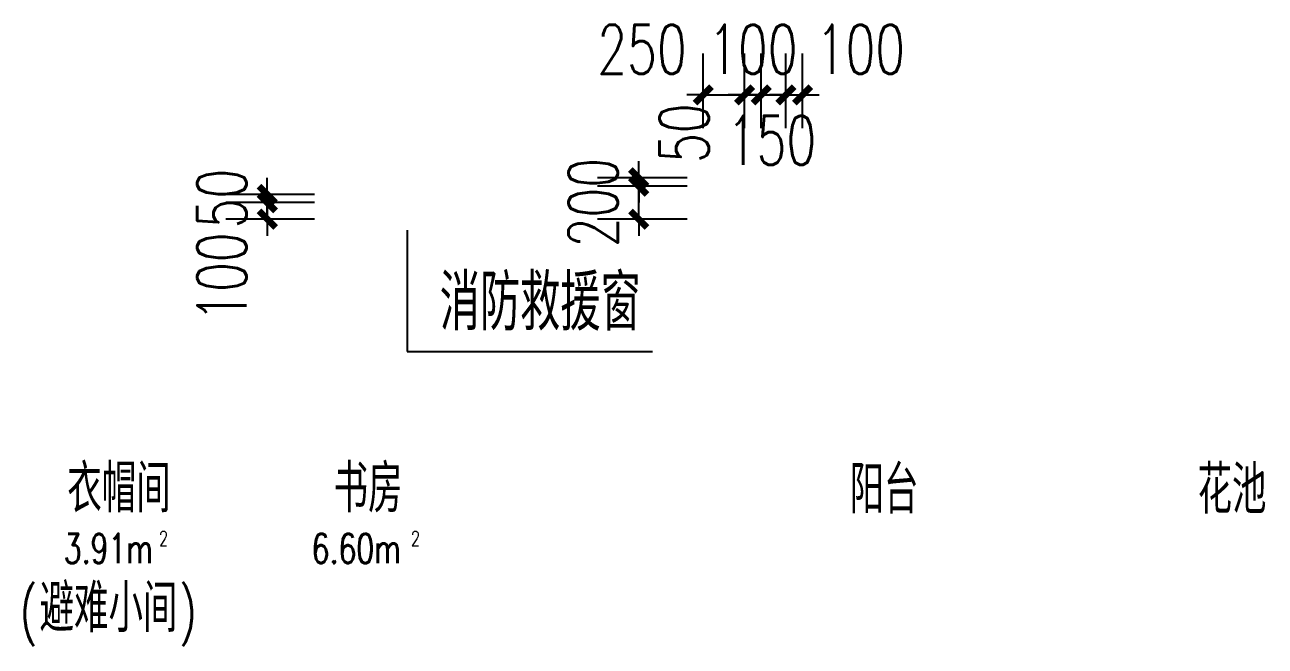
# Model space of a CAD drawing. Extents: x 41972 to 370663, y -1070170 to -56660.
# Drawn here: x 165997 to 173493, y -124768 to -121011 of the extents above; entities that cross this region are included whole.
import ezdxf

# ---------------------------------------------------------------- set-up
doc = ezdxf.new("R2010")
doc.units = 0
doc.header["$LTSCALE"] = 1000
doc.header["$MEASUREMENT"] = 0
doc.layers.get('Defpoints').update_dxf_attribs({"color": 250})
for name, color, linetype in [('A-DIM_LEAD_引出标注', 3, 'Continuous'), ('A-PUB_DIM_细部尺寸', 64, 'Continuous'), ('A-文字', 7, 'Continuous'), ('HXwz$0$A-房间名称', 31, 'Continuous')]:
    doc.layers.add(name, color=color, linetype=linetype)
doc.styles.add('_TCH_DIM', font='SIMPLEX', dxfattribs={"bigfont": 'GBCBIG'})
doc.styles.add('_TCH_DIM_T3', font='SIMPLEX', dxfattribs={"width": 0.705882, "bigfont": 'GBCBIG.shx'})
doc.styles.add('HXwz$0$_TCH_SPACE', font='SIMPLEX', dxfattribs={"bigfont": 'GBCBIG'})
doc.dimstyles.new('_TCH_ARCH&&100', dxfattribs={"dimtxt": 297.5, "dimasz": 100, "dimexe": 250, "dimexo": 300, "dimgap": 126.25, "dimtad": 1, "dimdec": 0, "dimzin": 0, "dimdsep": 46, "dimtxsty": '_TCH_DIM_T3', "dimblk": 'ARCHTICK', "dimcen": 0.09, "dimclrt": 7, "dimazin": 2, "dimtfac": 1, "dimtdec": 0, "dimtix": 1, "dimtmove": 2, "dimatfit": 3, "dimfxl": 100, "dimtolj": 1, "dimtzin": 0, "dimarcsym": 0})

# ---------------------------------------------------------------- blocks, each defined once
blk = doc.blocks.new('HXwz')
at = {"layer": 'HXwz$0$A-房间名称', "style": 'HXwz$0$_TCH_SPACE'}
for s, p in [('衣帽间', (27757.3, 6026.7)), ('书房', (29366.6, 6026.7)), ('阳台', (32484.2, 6019.9)), ('花池', (34586.9, 6019.9)), ('避难小间', (27589.5, 5303.2))]:
    blk.add_text(s, height=289.36, dxfattribs=at).set_placement(p)
at = {"layer": 'HXwz$0$A-房间名称', "style": 'HXwz$0$_TCH_SPACE', "width": 0.705882}
for s, height, p in [('3.91m', 178.5, (27735.6, 5719.5)), ('2', 89.2, (28311.6, 5824.5)), ('6.60m', 178.5, (29233.9, 5719.5)), ('2', 89.2, (29833.9, 5824.5)), ('(', 255, (27469.5, 5303.2)), (')', 255, (28432, 5303.2))]:
    blk.add_text(s, height=height, dxfattribs=at).set_placement(p)
blk = doc.blocks.new('e21')
at = {"layer": 'A-DIM_LEAD_引出标注'}
for p, q in [((168307.9, -122253.2), (168307.9, -122986.5)), ((168307.9, -122986.5), (169789.9, -122986.5))]:
    blk.add_line(p, q, dxfattribs=at)
at = {"layer": 'A-文字', "color": 7, "style": '_TCH_DIM'}
blk.add_text('消防救援窗', height=337.59, dxfattribs=at).set_placement((168504.6, -122859.2))
blk = doc.blocks.new('_ArchTick')
at = {"color": 0, "linetype": 'ByBlock', "const_width": 0.4}
blk.add_lwpolyline([(-0.5, -0.5), (0.5, 0.5)], dxfattribs=at)
blk = doc.blocks.new('*D6389')
at = {"layer": 'A-PUB_DIM_细部尺寸', "color": 0, "lineweight": -2, "transparency": 16777216}
for p, q in [((170097, -121636.5), (170097, -121185)), ((170347, -121636.5), (170347, -121185)), ((170097, -121435), (169997, -121435)), ((170097, -121435), (170347, -121435)), ((170347, -121435), (170447, -121435))]:
    blk.add_line(p, q, dxfattribs=at)
at = {"layer": 'Defpoints', "color": 0, "transparency": 16777216}
for p in [(170347, -121435), (170097, -121936.5), (170347, -121936.5)]:
    blk.add_point(p, dxfattribs=at)
at = {"layer": 'A-PUB_DIM_细部尺寸', "color": 0, "lineweight": -2, "transparency": 16777216, "xscale": 100, "yscale": 100, "zscale": 100}
blk.add_blockref('_ArchTick', (170097, -121435), dxfattribs=at)
at = {"layer": 'A-PUB_DIM_细部尺寸', "color": 0, "lineweight": -2, "transparency": 16777216, "xscale": 100, "yscale": 100, "zscale": 100, "rotation": 180}
blk.add_blockref('_ArchTick', (170347, -121435), dxfattribs=at)
at = {"layer": 'A-PUB_DIM_细部尺寸', "color": 7, "transparency": 16777216, "insert": (169727, -121160), "char_height": 297.5, "attachment_point": 5, "style": '_TCH_DIM_T3'}
blk.add_mtext('\\A1;250', dxfattribs=at)
blk = doc.blocks.new('*D6390')
at = {"layer": 'A-PUB_DIM_细部尺寸', "color": 0, "lineweight": -2, "transparency": 16777216}
for p, q in [((170347, -121636.5), (170347, -121185)), ((170447, -121636.5), (170447, -121185)), ((170347, -121435), (170247, -121435)), ((170347, -121435), (170447, -121435)), ((170447, -121435), (170547, -121435))]:
    blk.add_line(p, q, dxfattribs=at)
at = {"layer": 'Defpoints', "color": 0, "transparency": 16777216}
for p in [(170447, -121435), (170347, -121936.5), (170447, -121936.5)]:
    blk.add_point(p, dxfattribs=at)
at = {"layer": 'A-PUB_DIM_细部尺寸', "color": 0, "lineweight": -2, "transparency": 16777216, "xscale": 100, "yscale": 100, "zscale": 100}
blk.add_blockref('_ArchTick', (170347, -121435), dxfattribs=at)
at = {"layer": 'A-PUB_DIM_细部尺寸', "color": 0, "lineweight": -2, "transparency": 16777216, "xscale": 100, "yscale": 100, "zscale": 100, "rotation": 180}
blk.add_blockref('_ArchTick', (170447, -121435), dxfattribs=at)
at = {"layer": 'A-PUB_DIM_细部尺寸', "color": 7, "transparency": 16777216, "insert": (170397, -121160), "char_height": 297.5, "attachment_point": 5, "style": '_TCH_DIM_T3'}
blk.add_mtext('\\A1;100', dxfattribs=at)
blk = doc.blocks.new('*D6391')
at = {"layer": 'A-PUB_DIM_细部尺寸', "color": 0, "lineweight": -2, "transparency": 16777216}
for p, q in [((170447, -121636.5), (170447, -121185)), ((170597, -121636.5), (170597, -121185)), ((170447, -121435), (170347, -121435)), ((170447, -121435), (170597, -121435)), ((170597, -121435), (170697, -121435))]:
    blk.add_line(p, q, dxfattribs=at)
at = {"layer": 'Defpoints', "color": 0, "transparency": 16777216}
for p in [(170597, -121435), (170447, -121936.5), (170597, -121936.5)]:
    blk.add_point(p, dxfattribs=at)
at = {"layer": 'A-PUB_DIM_细部尺寸', "color": 0, "lineweight": -2, "transparency": 16777216, "xscale": 100, "yscale": 100, "zscale": 100}
blk.add_blockref('_ArchTick', (170447, -121435), dxfattribs=at)
at = {"layer": 'A-PUB_DIM_细部尺寸', "color": 0, "lineweight": -2, "transparency": 16777216, "xscale": 100, "yscale": 100, "zscale": 100, "rotation": 180}
blk.add_blockref('_ArchTick', (170597, -121435), dxfattribs=at)
at = {"layer": 'A-PUB_DIM_细部尺寸', "color": 7, "transparency": 16777216, "insert": (170509.5, -121710), "char_height": 297.5, "attachment_point": 5, "style": '_TCH_DIM_T3'}
blk.add_mtext('\\A1;150', dxfattribs=at)
blk = doc.blocks.new('*D6392')
at = {"layer": 'A-PUB_DIM_细部尺寸', "color": 0, "lineweight": -2, "transparency": 16777216}
for p, q in [((170597, -121636.5), (170597, -121185)), ((170697, -121636.5), (170697, -121185)), ((170597, -121435), (170497, -121435)), ((170597, -121435), (170697, -121435)), ((170697, -121435), (170797, -121435))]:
    blk.add_line(p, q, dxfattribs=at)
at = {"layer": 'Defpoints', "color": 0, "transparency": 16777216}
for p in [(170697, -121435), (170597, -121936.5), (170697, -121936.5)]:
    blk.add_point(p, dxfattribs=at)
at = {"layer": 'A-PUB_DIM_细部尺寸', "color": 0, "lineweight": -2, "transparency": 16777216, "xscale": 100, "yscale": 100, "zscale": 100}
blk.add_blockref('_ArchTick', (170597, -121435), dxfattribs=at)
at = {"layer": 'A-PUB_DIM_细部尺寸', "color": 0, "lineweight": -2, "transparency": 16777216, "xscale": 100, "yscale": 100, "zscale": 100, "rotation": 180}
blk.add_blockref('_ArchTick', (170697, -121435), dxfattribs=at)
at = {"layer": 'A-PUB_DIM_细部尺寸', "color": 7, "transparency": 16777216, "insert": (171047, -121160), "char_height": 297.5, "attachment_point": 5, "style": '_TCH_DIM_T3'}
blk.add_mtext('\\A1;100', dxfattribs=at)
blk = doc.blocks.new('*D6428')
at = {"layer": 'A-PUB_DIM_细部尺寸', "color": 0, "lineweight": -2, "transparency": 16777216}
for p, q in [((169707.1, -121936.5), (169707.1, -121836.5)), ((169999.7, -121936.5), (169457.1, -121936.5)), ((169707.1, -121986.5), (169707.1, -121936.5)), ((169999.7, -121986.5), (169457.1, -121986.5)), ((169707.1, -121986.5), (169707.1, -122086.5))]:
    blk.add_line(p, q, dxfattribs=at)
at = {"layer": 'Defpoints', "color": 0, "transparency": 16777216}
for p in [(169707.1, -121936.5), (170299.7, -121936.5), (170299.7, -121986.5)]:
    blk.add_point(p, dxfattribs=at)
at = {"layer": 'A-PUB_DIM_细部尺寸', "color": 0, "lineweight": -2, "transparency": 16777216, "xscale": 100, "yscale": 100, "zscale": 100}
for p, rotation in [((169707.1, -121936.5), 270), ((169707.1, -121986.5), 90)]:
    blk.add_blockref('_ArchTick', p, dxfattribs=dict(at, rotation=rotation))
at = {"layer": 'A-PUB_DIM_细部尺寸', "color": 7, "transparency": 16777216, "insert": (169982.1, -121666.5), "char_height": 297.5, "attachment_point": 5, "rotation": 90, "style": '_TCH_DIM_T3'}
blk.add_mtext('\\A1;50', dxfattribs=at)
blk = doc.blocks.new('*D6429')
at = {"layer": 'A-PUB_DIM_细部尺寸', "color": 0, "lineweight": -2, "transparency": 16777216}
for p, q in [((169707.1, -121986.5), (169707.1, -121886.5)), ((169999.7, -121986.5), (169457.1, -121986.5)), ((169707.1, -122186.5), (169707.1, -121986.5)), ((169999.7, -122186.5), (169457.1, -122186.5)), ((169707.1, -122186.5), (169707.1, -122286.5))]:
    blk.add_line(p, q, dxfattribs=at)
at = {"layer": 'Defpoints', "color": 0, "transparency": 16777216}
for p in [(169707.1, -121986.5), (170299.7, -121986.5), (170299.7, -122186.5)]:
    blk.add_point(p, dxfattribs=at)
at = {"layer": 'A-PUB_DIM_细部尺寸', "color": 0, "lineweight": -2, "transparency": 16777216, "xscale": 100, "yscale": 100, "zscale": 100}
for p, rotation in [((169707.1, -121986.5), 270), ((169707.1, -122186.5), 90)]:
    blk.add_blockref('_ArchTick', p, dxfattribs=dict(at, rotation=rotation))
at = {"layer": 'A-PUB_DIM_细部尺寸', "color": 7, "transparency": 16777216, "insert": (169432.1, -122086.5), "char_height": 297.5, "attachment_point": 5, "rotation": 90, "style": '_TCH_DIM_T3'}
blk.add_mtext('\\A1;200', dxfattribs=at)
blk = doc.blocks.new('*D6442')
at = {"layer": 'A-PUB_DIM_细部尺寸', "color": 0, "lineweight": -2, "transparency": 16777216}
for p, q in [((167462.7, -122086.5), (167462.7, -121986.5)), ((167748.2, -122086.5), (167212.7, -122086.5)), ((167462.7, -122186.5), (167462.7, -122086.5)), ((167748.2, -122186.5), (167212.7, -122186.5)), ((167462.7, -122186.5), (167462.7, -122286.5))]:
    blk.add_line(p, q, dxfattribs=at)
at = {"layer": 'Defpoints', "color": 0, "transparency": 16777216}
for p in [(167462.7, -122086.5), (168048.2, -122086.5), (168048.2, -122186.5)]:
    blk.add_point(p, dxfattribs=at)
at = {"layer": 'A-PUB_DIM_细部尺寸', "color": 0, "lineweight": -2, "transparency": 16777216, "xscale": 100, "yscale": 100, "zscale": 100}
for p, rotation in [((167462.7, -122086.5), 270), ((167462.7, -122186.5), 90)]:
    blk.add_blockref('_ArchTick', p, dxfattribs=dict(at, rotation=rotation))
at = {"layer": 'A-PUB_DIM_细部尺寸', "color": 7, "transparency": 16777216, "insert": (167187.7, -122536.5), "char_height": 297.5, "attachment_point": 5, "rotation": 90, "style": '_TCH_DIM_T3'}
blk.add_mtext('\\A1;100', dxfattribs=at)
blk = doc.blocks.new('*D6443')
at = {"layer": 'A-PUB_DIM_细部尺寸', "color": 0, "lineweight": -2, "transparency": 16777216}
for p, q in [((167462.7, -122036.5), (167462.7, -121936.5)), ((167748.2, -122036.5), (167212.7, -122036.5)), ((167748.2, -122086.5), (167212.7, -122086.5)), ((167462.7, -122086.5), (167462.7, -122036.5)), ((167462.7, -122086.5), (167462.7, -122186.5))]:
    blk.add_line(p, q, dxfattribs=at)
at = {"layer": 'Defpoints', "color": 0, "transparency": 16777216}
for p in [(167462.7, -122036.5), (168048.2, -122036.5), (168048.2, -122086.5)]:
    blk.add_point(p, dxfattribs=at)
at = {"layer": 'A-PUB_DIM_细部尺寸', "color": 0, "lineweight": -2, "transparency": 16777216, "xscale": 100, "yscale": 100, "zscale": 100}
for p, rotation in [((167462.7, -122036.5), 270), ((167462.7, -122086.5), 90)]:
    blk.add_blockref('_ArchTick', p, dxfattribs=dict(at, rotation=rotation))
at = {"layer": 'A-PUB_DIM_细部尺寸', "color": 7, "transparency": 16777216, "insert": (167187.7, -122061.5), "char_height": 297.5, "attachment_point": 5, "rotation": 90, "style": '_TCH_DIM_T3'}
blk.add_mtext('\\A1;50', dxfattribs=at)
blk = doc.blocks.new('7d')
at = {"layer": 'A-PUB_DIM_细部尺寸'}
for base, p1, p2, angle, picture, middle in [((170347, -121435), (170097, -121936.5), (170347, -121936.5), 0, '*D6389', (169727, -121160)), ((170697, -121435), (170597, -121936.5), (170697, -121936.5), 0, '*D6392', (171047, -121160)), ((170597, -121435), (170447, -121936.5), (170597, -121936.5), 0, '*D6391', (170509.5, -121710)), ((169707.1, -121936.5), (170299.7, -121986.5), (170299.7, -121936.5), 90, '*D6428', (169982.1, -121666.5)), ((167462.7, -122086.5), (168048.2, -122186.5), (168048.2, -122086.5), 90, '*D6442', (167187.7, -122536.5))]:
    dim = blk.add_linear_dim(base=base, p1=p1, p2=p2, angle=angle, dimstyle='_TCH_ARCH&&100', dxfattribs=at)
    dim.commit()
    dim.dimension.update_dxf_attribs({"geometry": picture, "text_midpoint": middle, "dimtype": 161})
for p1, p2, distance, picture, middle in [((170347, -121936.5), (170447, -121936.5), 501.5, '*D6390', (170397, -121160)), ((170299.7, -122186.5), (170299.7, -121986.5), 592.7, '*D6429', (169432.1, -122086.5)), ((168048.2, -122086.5), (168048.2, -122036.5), 585.5, '*D6443', (167187.7, -122061.5))]:
    dim = blk.add_aligned_dim(p1=p1, p2=p2, distance=distance, dimstyle='_TCH_ARCH&&100', dxfattribs=at)
    dim.commit()
    dim.dimension.update_dxf_attribs({"geometry": picture, "text_midpoint": middle})

msp = doc.modelspace()

# ---------------------------------------------------------------- block references
for name, p in [('7d', (0, 0)), ('HXwz', (138497, -129986.5)), ('e21', (0, 0))]:
    msp.add_blockref(name, p)

doc.saveas('drawing.dxf')
